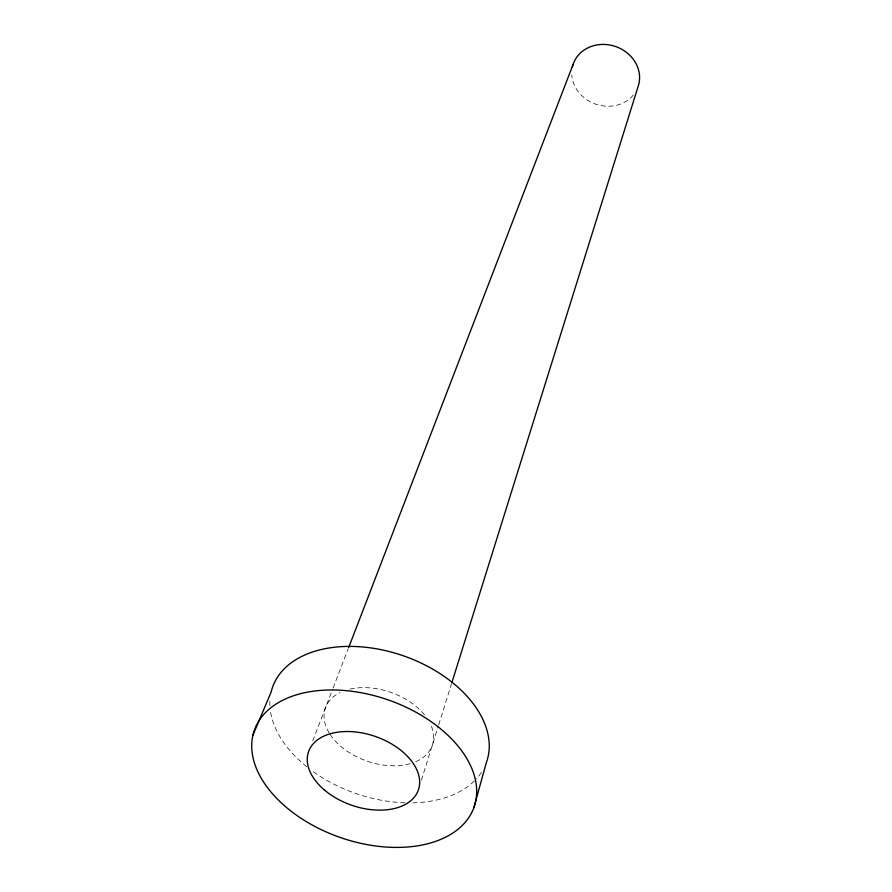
<?xml version="1.0" encoding="UTF-8"?>
<svg xmlns="http://www.w3.org/2000/svg" width="892" height="892" viewBox="0 0 892 892"><rect width="100%" height="100%" fill="white"/><g stroke="black" fill="none" stroke-linecap="round" stroke-linejoin="round"><path stroke-width="0.67" stroke-dasharray="4.46 3.34" d="M421.403 780.154L438.295 726.088M438.708 724.761L451.575 683.573M312.746 740.873L332.605 689.293M333.106 688L348.103 649.019M431.405 726.344A56.642 36.371 19.2 0 1 415.126 761.946M410.164 763.652A56.642 36.371 19.2 0 1 329.828 734.016M329.148 732.901A56.642 36.371 19.2 0 1 340.03 692.593M350.01 689.126A56.642 36.371 19.2 0 1 425.517 716.12M633.353 95.031A34.342 30.473 19.2 0 1 596.347 104.364A34.342 30.473 19.2 0 1 571.783 74.917M481.312 772.539A113.351 72.832 19.2 0 1 476.138 779.106M474.299 781.002A113.351 72.832 19.2 0 1 412.996 802.822M405.013 802.789A113.351 72.832 19.2 0 1 311.197 770.186M306.881 766.852A113.351 72.832 19.2 0 1 270.488 711.448M269.919 705.795A113.351 72.832 19.2 0 1 270.053 698.815"/><path stroke-width="1.34" d="M473.763 807.951A116.384 72.843 19.2 0 0 331.523 689.973A116.384 72.843 19.2 0 0 287.324 808.163A116.384 72.843 19.2 0 0 473.763 807.951L486.274 762.816A113.351 72.832 19.2 0 0 400.586 654.862A113.351 72.832 19.2 0 0 271.135 692.069L252.915 735.22M451.999 682.235L637.958 86.97A34.342 30.473 19.2 0 0 614.253 46.083A34.342 30.473 19.2 0 0 572.396 66.956M348.605 647.726L573.11 64.402M324.8 790.323A58.158 36.371 19.2 0 0 418.125 790.658A58.158 36.371 19.2 0 0 347.456 731.518A58.158 36.371 19.2 0 0 324.8 790.323"/></g></svg>
